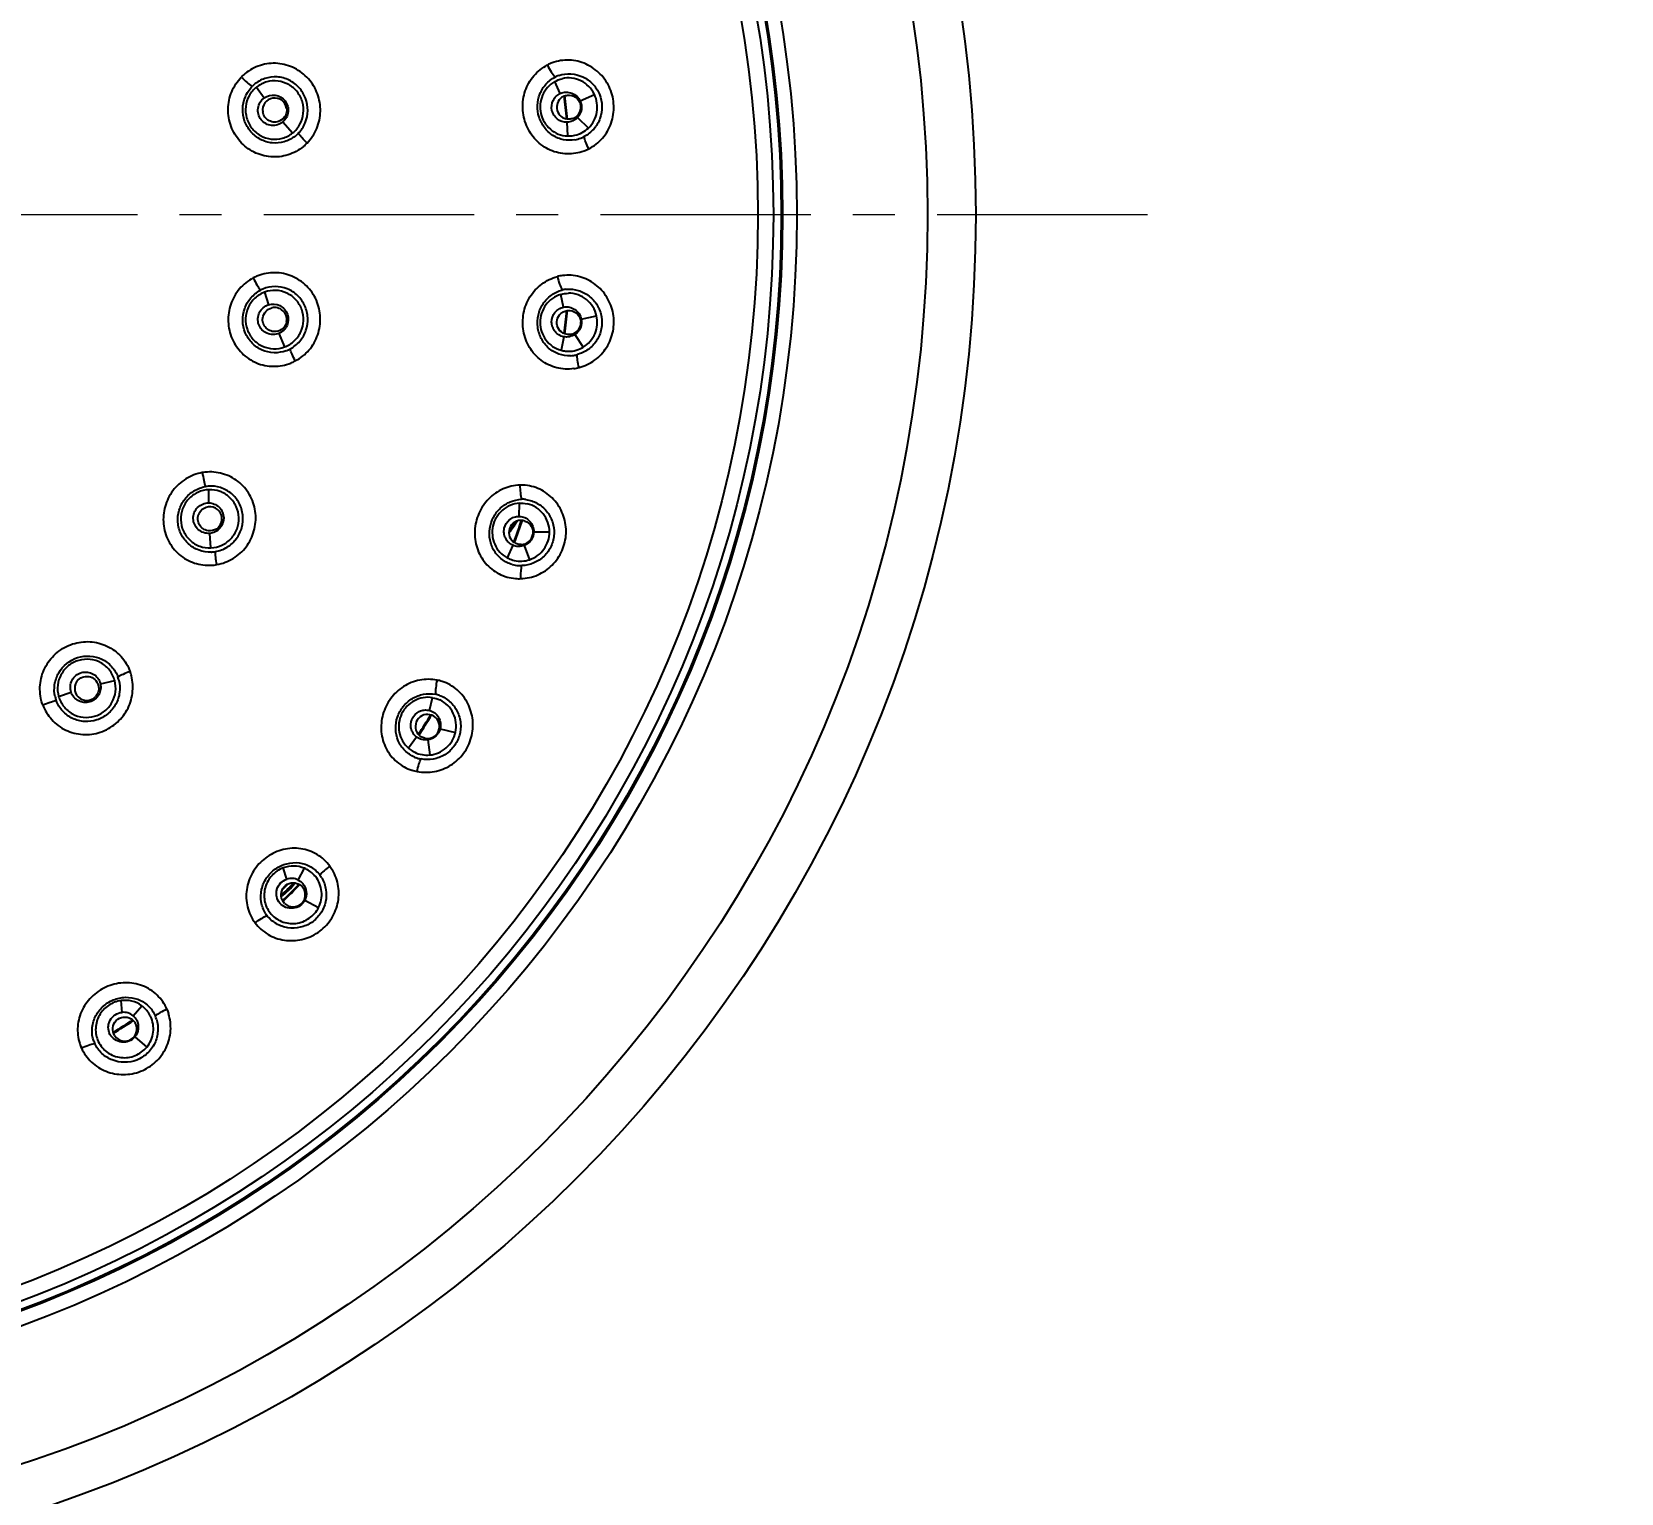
# Model space of a CAD drawing. Header units: millimetres. Extents: x 1241 to 1836, y -3 to 418.
# Drawn here: x 1633.32 to 1679.59, y 157.4 to 199.95 of the extents above; entities that cross this region are included whole.
import ezdxf

# ---------------------------------------------------------------- set-up
doc = ezdxf.new("R2010")
doc.units = ezdxf.units.MM
doc.header["$LTSCALE"] = 32.67
doc.header["$PDMODE"] = 3
doc.header["$PDSIZE"] = 0.3
doc.linetypes.add('CENTER', pattern=[0.6, 0.375, -0.075, 0.075, -0.075])
doc.layers.get('0').update_dxf_attribs({"linetype": 'CONTINUOUS'})
doc.layers.get('Defpoints').update_dxf_attribs({"linetype": 'CONTINUOUS'})
doc.layers.add('1', color=7, linetype='CONTINUOUS')
doc.layers.add('\\M+5B3DF\\M+5B4E7\\M+5CFDF', color=3, linetype='CONTINUOUS', lineweight=18)
doc.layers.add('\\M+5D6D0\\M+5D0C4\\M+5CFDF', color=1, linetype='CENTER', lineweight=18)
doc.styles.add('\\M+5CAFD\\M+5D7D6', font='txt.shx')
doc.dimstyles.new('X\\M+5B3DF\\M+5B4E7\\M+5D1F9\\M+5CABD', dxfattribs={"dimtxt": 2, "dimasz": 1.5, "dimexe": 0.5, "dimexo": 0, "dimgap": 1, "dimtad": 1, "dimtoh": 1, "dimdec": 1, "dimzin": 1, "dimdsep": 46, "dimtxsty": '\\M+5CAFD\\M+5D7D6', "dimcen": 0, "dimadec": 0, "dimazin": 0, "dimtfac": 1, "dimtdec": 1, "dimtmove": 0, "dimatfit": 3, "dimfxl": 0, "dimtolj": 1, "dimtzin": 0, "dimarcsym": 0})

# ---------------------------------------------------------------- blocks, each defined once
blk = doc.blocks.new('*D55')
at = {"layer": '\\M+5B3DF\\M+5B4E7\\M+5CFDF', "color": 0, "lineweight": -2}
for p, q in [((1654.543, 231.368), (1651.179, 227.669)), ((1679.543, 231.368), (1654.543, 231.368)), ((1594.441, 165.269), (1647.815, 223.969)), ((1591.077, 161.569), (1587.714, 157.87))]:
    blk.add_line(p, q, dxfattribs=at)
at = {"layer": '\\M+5B3DF\\M+5B4E7\\M+5CFDF', "color": 0}
for points in [[(1650.562, 228.229), (1651.796, 227.108), (1647.815, 223.969)], [(1590.461, 162.13), (1591.694, 161.009), (1594.441, 165.269)]]:
    blk.add_solid(points, dxfattribs=at)
at = {"layer": 'Defpoints', "color": 0}
for p in [(1647.815, 223.969), (1594.441, 165.269)]:
    blk.add_point(p, dxfattribs=at)
at = {"layer": '\\M+5B3DF\\M+5B4E7\\M+5CFDF', "color": 0, "insert": (1667.543, 235.368), "char_height": 6, "attachment_point": 5, "style": '\\M+5CAFD\\M+5D7D6'}
blk.add_mtext('\\A1;∅79.3', dxfattribs=at)

msp = doc.modelspace()

# ---------------------------------------------------------------- linework, layer by layer
at = {"color": 7, "linetype": 'Continuous'}
for p, q in [((1639.864, 198.339), (1640.085, 198.026)), ((1648.704, 198.154), (1648.543, 198.499)), ((1649.283, 197.934), (1649.694, 198.127)), ((1640.63, 197.325), (1640.91, 197.003)), ((1648.898, 197.316), (1648.91, 196.915)), ((1649.203, 197.455), (1649.522, 197.147)), ((1640.096, 192.367), (1640.21, 192.002)), ((1648.8, 191.929), (1648.719, 192.301)), ((1649.315, 191.585), (1649.758, 191.683)), ((1640.512, 191.166), (1640.679, 190.774)), ((1649.13, 191.137), (1649.372, 190.765)), ((1648.802, 191.069), (1648.724, 190.675)), ((1638.467, 186.233), (1638.472, 186.616)), ((1647.507, 185.839), (1647.512, 186.22)), ((1638.534, 184.92), (1638.496, 185.345)), ((1647.933, 185.389), (1648.387, 185.386)), ((1647.318, 185), (1647.154, 184.634)), ((1647.653, 184.993), (1647.807, 184.577)), ((1635.315, 180.967), (1635.731, 181.063)), ((1634.099, 180.597), (1634.462, 180.72)), ((1644.892, 180.189), (1644.981, 180.56)), ((1645.207, 179.656), (1645.649, 179.551)), ((1644.521, 179.414), (1644.28, 179.093)), ((1644.846, 179.332), (1644.903, 178.892)), ((1640.743, 175.277), (1640.637, 175.605)), ((1641.076, 175.251), (1641.256, 175.593)), ((1641.264, 174.662), (1641.668, 174.453)), ((1635.948, 171.397), (1635.917, 171.74)), ((1636.266, 171.298), (1636.517, 171.591)), ((1636.318, 170.682), (1636.666, 170.388))]:
    msp.add_line(p, q, dxfattribs=at)
for radius in [33.778, 33.326]:
    msp.add_circle((1621.128, 194.619), radius, dxfattribs=at)
for centre, radius, start, end in [((1648.903, 197.882), 1.243, 110.4576, 117.5764), ((1640.354, 197.726), 1.301, 129.4964, 136.0106), ((1648.937, 197.885), 0.841, 108.9381, 117.3679), ((1640.376, 197.731), 0.898, 130.8644, 136.0089), ((1648.952, 197.754), 0.351, 116.3575, 256.4997), ((1640.388, 197.669), 0.351, 9.0386, 188.9204), ((1648.952, 197.754), 0.351, 296.4061, 16.2898), ((1640.409, 197.639), 0.929, 308.2427, 309.6362), ((1640.403, 197.644), 0.937, 309.7178, 316.0346), ((1640.368, 197.638), 1.339, 309.7696, 316.0511), ((1648.952, 197.756), 0.841, 267.145, 276.4593), ((1648.95, 197.731), 0.817, 276.7548, 282.6658), ((1648.966, 197.727), 0.937, 280.1755, 285.5246), ((1648.952, 197.726), 0.94, 286.3571, 291.5164), ((1648.935, 197.769), 0.986, 291.5115, 297.8988), ((1648.907, 197.734), 1.347, 291.184, 297.6966), ((1640.373, 191.633), 1.301, 111.4964, 118.0106), ((1648.933, 191.62), 1.243, 97.6004, 104.7193), ((1640.396, 191.631), 0.898, 112.8644, 118.0089), ((1648.966, 191.615), 0.841, 96.081, 104.5108), ((1640.388, 191.568), 0.351, 351.0378, 104.3376), ((1648.952, 191.484), 0.351, 283.549, 3.4326), ((1640.398, 191.533), 0.929, 290.2427, 291.6362), ((1640.394, 191.54), 0.937, 291.7178, 298.0346), ((1648.952, 191.486), 0.841, 254.2879, 263.6021), ((1648.945, 191.462), 0.817, 263.8977, 269.8087), ((1640.36, 191.545), 1.339, 291.7696, 298.051), ((1648.942, 191.491), 0.975, 273.5915, 278.5676), ((1648.939, 191.502), 0.986, 278.6544, 285.0417), ((1648.904, 191.474), 1.347, 278.3268, 284.8395), ((1638.508, 185.832), 1.301, 93.4964, 100.0106), ((1638.53, 185.823), 0.898, 94.8644, 100.0089), ((1647.568, 185.508), 1.243, 84.7433, 91.8621), ((1638.503, 185.766), 0.351, 333.0196, 152.9804), ((1647.6, 185.496), 0.841, 83.2239, 91.6536), ((1647.557, 185.371), 0.351, 70.6874, 230.7443), ((1647.557, 185.371), 0.351, 270.6918, 350.5755), ((1638.502, 185.729), 0.929, 272.2427, 273.6362), ((1638.5, 185.737), 0.937, 273.7178, 280.0346), ((1647.557, 185.373), 0.841, 241.4308, 250.745), ((1638.468, 185.752), 1.339, 273.7697, 280.051), ((1647.545, 185.352), 0.817, 251.0405, 256.9515), ((1647.557, 185.341), 0.937, 254.4612, 259.8103), ((1647.544, 185.346), 0.94, 260.6428, 265.8021), ((1647.548, 185.392), 0.986, 265.7972, 272.1846), ((1647.507, 185.372), 1.347, 265.4697, 271.9824), ((1634.917, 180.831), 0.351, 135.0195, 314.9804), ((1634.986, 180.857), 0.893, 15.5122, 19.9845), ((1634.968, 180.851), 0.911, 14.1016, 15.5221), ((1634.955, 180.876), 1.303, 14.2421, 20.0803), ((1644.878, 179.853), 1.243, 71.8862, 79.005), ((1634.859, 180.785), 0.886, 193.1685, 200.4386), ((1644.906, 179.834), 0.841, 70.3667, 78.7965), ((1644.837, 179.722), 0.351, 257.8335, 217.8871), ((1644.837, 179.724), 0.841, 228.5736, 237.8879), ((1644.821, 179.706), 0.817, 238.1834, 244.0944), ((1644.83, 179.733), 0.975, 247.8773, 252.8534), ((1644.832, 179.744), 0.986, 252.9401, 259.3274), ((1644.789, 179.734), 1.347, 252.6125, 259.1252), ((1640.897, 174.802), 0.871, 38.9106, 44.445), ((1641.035, 174.899), 0.835, 35.4489, 36.2219), ((1640.932, 174.84), 0.952, 29.6482, 34.7381), ((1640.927, 174.82), 0.351, 225.0574, 44.9609), ((1640.8, 174.747), 1.233, 210.8794, 217.1681), ((1640.837, 174.73), 0.845, 212.551, 217.5031), ((1635.992, 170.9), 0.871, 26.0534, 31.5878), ((1636.147, 170.964), 0.835, 22.5917, 23.3647), ((1636.035, 170.929), 0.952, 16.7911, 21.881), ((1636.025, 170.911), 0.351, 212.2003, 32.1038), ((1635.885, 170.868), 1.233, 198.0223, 204.311), ((1635.917, 170.844), 0.845, 199.6939, 204.646)]:
    msp.add_arc(centre, radius, start, end, dxfattribs=at)
for points, knots in [([(1641.332, 196.709), (1641.45, 196.831), (1641.643, 197.123), (1641.751, 197.635), (1641.662, 198.151), (1641.394, 198.6), (1640.98, 198.917), (1640.479, 199.06), (1639.962, 199.003), (1639.658, 198.836), (1639.526, 198.73)], [0, 0, 0, 0, 0.125088, 0.250512, 0.3762, 0.50166, 0.626683, 0.751229, 0.875533, 1, 1, 1, 1]), ([(1649.394, 196.477), (1649.238, 196.417), (1648.983, 196.372), (1648.649, 196.416), (1648.327, 196.521), (1647.974, 196.774), (1647.69, 197.21), (1647.579, 197.72), (1647.653, 198.236), (1647.908, 198.689), (1648.18, 198.905), (1648.328, 198.983)], [0, 0, 0, 0, 0.123486, 0.185593, 0.247868, 0.372518, 0.498198, 0.624402, 0.750464, 0.875733, 1, 1, 1, 1]), ([(1648.328, 198.983), (1648.362, 198.915), (1648.43, 198.794), (1648.509, 198.679), (1648.55, 198.632)], [0, 0, 0, 0, 0.548435, 1, 1, 1, 1]), ([(1649.533, 196.541), (1649.682, 196.619), (1649.955, 196.832), (1650.214, 197.282), (1650.292, 197.798), (1650.18, 198.308), (1649.889, 198.74), (1649.535, 198.988), (1649.215, 199.096), (1648.881, 199.144), (1648.626, 199.102), (1648.469, 199.046)], [0, 0, 0, 0, 0.124297, 0.2495, 0.375619, 0.501825, 0.627484, 0.752157, 0.814425, 0.876528, 1, 1, 1, 1]), ([(1641.225, 196.609), (1641.094, 196.501), (1640.864, 196.375), (1640.531, 196.304), (1640.19, 196.297), (1639.771, 196.417), (1639.357, 196.735), (1639.09, 197.185), (1639.002, 197.702), (1639.108, 198.214), (1639.3, 198.506), (1639.417, 198.629)], [0, 0, 0, 0, 0.124432, 0.186854, 0.2493, 0.373767, 0.498718, 0.624082, 0.749655, 0.875046, 1, 1, 1, 1]), ([(1639.417, 198.629), (1639.472, 198.576), (1639.573, 198.482), (1639.68, 198.392), (1639.73, 198.355)], [0, 0, 0, 0, 0.547815, 1, 1, 1, 1]), ([(1641.077, 196.993), (1641.161, 197.08), (1641.298, 197.288), (1641.375, 197.652), (1641.309, 198.019), (1641.116, 198.337), (1640.82, 198.56), (1640.462, 198.658), (1640.096, 198.61), (1639.88, 198.489), (1639.789, 198.41)], [0, 0, 0, 0, 0.125091, 0.250487, 0.37623, 0.501603, 0.626658, 0.751211, 0.875487, 1, 1, 1, 1]), ([(1640.91, 197.003), (1640.996, 197.072), (1641.144, 197.244), (1641.243, 197.568), (1641.219, 197.905), (1641.065, 198.206), (1640.81, 198.43), (1640.488, 198.534), (1640.151, 198.512), (1639.95, 198.407), (1639.864, 198.339)], [0, 0, 0, 0, 0.125032, 0.250169, 0.375236, 0.500328, 0.6254, 0.750171, 0.875045, 1, 1, 1, 1]), ([(1649.131, 196.804), (1649.022, 196.784), (1648.793, 196.785), (1648.474, 196.914), (1648.225, 197.152), (1648.067, 197.46), (1648.02, 197.804), (1648.088, 198.144), (1648.27, 198.437), (1648.451, 198.58), (1648.55, 198.632)], [0, 0, 0, 0, 0.123582, 0.247532, 0.372559, 0.498308, 0.624574, 0.750568, 0.875741, 1, 1, 1, 1]), ([(1648.664, 198.68), (1648.775, 198.718), (1649.016, 198.747), (1649.366, 198.656), (1649.661, 198.444), (1649.864, 198.139), (1649.937, 197.779), (1649.881, 197.416), (1649.692, 197.103), (1649.501, 196.953), (1649.396, 196.897)], [0, 0, 0, 0, 0.123739, 0.247535, 0.372192, 0.497822, 0.624084, 0.75037, 0.875537, 1, 1, 1, 1]), ([(1649.694, 198.127), (1649.653, 198.212), (1649.543, 198.369), (1649.309, 198.535), (1649.035, 198.616), (1648.844, 198.605), (1648.753, 198.582)], [0, 0, 0, 0, 0.250738, 0.500922, 0.750604, 1, 1, 1, 1]), ([(1640.984, 196.909), (1640.891, 196.836), (1640.674, 196.724), (1640.311, 196.689), (1639.963, 196.798), (1639.675, 197.024), (1639.494, 197.344), (1639.436, 197.706), (1639.514, 198.064), (1639.647, 198.269), (1639.73, 198.355)], [0, 0, 0, 0, 0.124489, 0.248765, 0.373353, 0.498402, 0.623891, 0.749531, 0.874943, 1, 1, 1, 1]), ([(1639.864, 198.339), (1639.777, 198.27), (1639.627, 198.098), (1639.526, 197.774), (1639.551, 197.435), (1639.705, 197.132), (1639.961, 196.909), (1640.284, 196.803), (1640.623, 196.829), (1640.824, 196.935), (1640.91, 197.003)], [0, 0, 0, 0, 0.125088, 0.25026, 0.375334, 0.500489, 0.625467, 0.75037, 0.875174, 1, 1, 1, 1]), ([(1640.085, 198.026), (1640.175, 198.089), (1640.414, 198.148), (1640.725, 197.962), (1640.829, 197.614), (1640.712, 197.398), (1640.63, 197.325)], [0, 0, 0, 0, 0.249882, 0.49988, 0.749924, 1, 1, 1, 1]), ([(1648.543, 198.499), (1648.465, 198.455), (1648.32, 198.341), (1648.173, 198.108), (1648.104, 197.841), (1648.122, 197.566), (1648.227, 197.311), (1648.404, 197.1), (1648.64, 196.958), (1648.82, 196.919), (1648.91, 196.915)], [0, 0, 0, 0, 0.124883, 0.249903, 0.375108, 0.500347, 0.625529, 0.750574, 0.87543, 1, 1, 1, 1]), ([(1648.898, 197.316), (1648.848, 197.315), (1648.747, 197.328), (1648.613, 197.4), (1648.513, 197.515), (1648.433, 197.699), (1648.458, 197.913), (1648.575, 198.076), (1648.659, 198.133), (1648.704, 198.154)], [0, 0, 0, 0, 0.125728, 0.250882, 0.37635, 0.50182, 0.74869, 0.874283, 1, 1, 1, 1]), ([(1648.704, 198.154), (1648.756, 198.178), (1648.871, 198.205), (1649.042, 198.172), (1649.191, 198.08), (1649.259, 197.985), (1649.283, 197.934)], [0, 0, 0, 0, 0.249687, 0.499916, 0.749888, 1, 1, 1, 1]), ([(1648.913, 198.103), (1648.993, 198.112), (1649.164, 198.072), (1649.266, 197.929), (1649.289, 197.852)], [0, 0, 0, 0, 0.500042, 1, 1, 1, 1]), ([(1649.522, 197.147), (1649.586, 197.208), (1649.693, 197.352), (1649.78, 197.606), (1649.785, 197.876), (1649.733, 198.048), (1649.694, 198.127)], [0, 0, 0, 0, 0.249793, 0.499724, 0.749806, 1, 1, 1, 1]), ([(1640.63, 197.325), (1640.542, 197.249), (1640.291, 197.168), (1639.952, 197.359), (1639.853, 197.734), (1639.99, 197.959), (1640.085, 198.026)], [0, 0, 0, 0, 0.249839, 0.49978, 0.749948, 1, 1, 1, 1]), ([(1640.539, 197.353), (1640.491, 197.329), (1640.381, 197.305), (1640.219, 197.347), (1640.092, 197.457), (1640.049, 197.561), (1640.041, 197.615)], [0, 0, 0, 0, 0.249945, 0.500058, 0.749849, 1, 1, 1, 1]), ([(1640.735, 197.724), (1640.747, 197.652), (1640.722, 197.494), (1640.606, 197.385), (1640.539, 197.353)], [0, 0, 0, 0, 0.500136, 1, 1, 1, 1]), ([(1649.283, 197.934), (1649.319, 197.857), (1649.342, 197.678), (1649.262, 197.516), (1649.203, 197.455)], [0, 0, 0, 0, 0.499817, 1, 1, 1, 1]), ([(1649.203, 197.455), (1649.163, 197.414), (1649.069, 197.346), (1648.955, 197.318), (1648.898, 197.316)], [0, 0, 0, 0, 0.501246, 1, 1, 1, 1]), ([(1649.129, 196.934), (1649.202, 196.951), (1649.345, 197.004), (1649.467, 197.095), (1649.522, 197.147)], [0, 0, 0, 0, 0.499571, 1, 1, 1, 1]), ([(1641.332, 196.709), (1641.28, 196.76), (1641.192, 196.852), (1641.108, 196.949), (1641.077, 196.994)], [0, 0, 0, 0, 0.57445, 1, 1, 1, 1]), ([(1649.533, 196.541), (1649.501, 196.605), (1649.448, 196.721), (1649.407, 196.843), (1649.396, 196.897)], [0, 0, 0, 0, 0.567047, 1, 1, 1, 1]), ([(1639.761, 192.782), (1639.612, 192.7), (1639.339, 192.482), (1639.08, 192.027), (1639.004, 191.509), (1639.118, 190.998), (1639.415, 190.568), (1639.847, 190.277), (1640.357, 190.175), (1640.699, 190.239), (1640.856, 190.301)], [0, 0, 0, 0, 0.125073, 0.250564, 0.376213, 0.501695, 0.626724, 0.751228, 0.875546, 1, 1, 1, 1]), ([(1639.761, 192.782), (1639.797, 192.714), (1639.864, 192.593), (1639.938, 192.475), (1639.974, 192.424)], [0, 0, 0, 0, 0.547815, 1, 1, 1, 1]), ([(1640.989, 190.363), (1641.139, 190.443), (1641.413, 190.661), (1641.673, 191.115), (1641.748, 191.633), (1641.632, 192.143), (1641.336, 192.573), (1640.904, 192.863), (1640.395, 192.968), (1640.054, 192.904), (1639.896, 192.843)], [0, 0, 0, 0, 0.125088, 0.250513, 0.376201, 0.501661, 0.626684, 0.751232, 0.875531, 1, 1, 1, 1]), ([(1640.835, 190.713), (1640.942, 190.769), (1641.135, 190.925), (1641.321, 191.247), (1641.372, 191.616), (1641.287, 191.978), (1641.074, 192.282), (1640.764, 192.485), (1640.401, 192.553), (1640.158, 192.505), (1640.047, 192.459)], [0, 0, 0, 0, 0.125091, 0.250487, 0.37623, 0.501603, 0.626658, 0.751211, 0.875487, 1, 1, 1, 1]), ([(1649.099, 190.141), (1648.934, 190.117), (1648.674, 190.13), (1648.359, 190.247), (1648.068, 190.421), (1647.78, 190.746), (1647.601, 191.234), (1647.605, 191.756), (1647.793, 192.243), (1648.142, 192.628), (1648.455, 192.778), (1648.617, 192.822)], [0, 0, 0, 0, 0.123483, 0.185591, 0.247864, 0.372514, 0.498195, 0.624399, 0.750461, 0.875732, 1, 1, 1, 1]), ([(1648.617, 192.822), (1648.635, 192.748), (1648.675, 192.614), (1648.726, 192.485), (1648.755, 192.429)], [0, 0, 0, 0, 0.548435, 1, 1, 1, 1]), ([(1649.249, 190.172), (1649.411, 190.215), (1649.724, 190.362), (1650.077, 190.743), (1650.269, 191.229), (1650.273, 191.751), (1650.085, 192.237), (1649.738, 192.62), (1649.277, 192.849), (1648.934, 192.871), (1648.768, 192.851)], [0, 0, 0, 0, 0.124367, 0.249641, 0.37583, 0.502107, 0.627838, 0.752582, 0.876458, 1, 1, 1, 1]), ([(1640.72, 190.661), (1640.609, 190.62), (1640.368, 190.581), (1640.012, 190.66), (1639.714, 190.871), (1639.511, 191.175), (1639.438, 191.535), (1639.494, 191.897), (1639.679, 192.213), (1639.869, 192.368), (1639.974, 192.424)], [0, 0, 0, 0, 0.124489, 0.248765, 0.373353, 0.498402, 0.623891, 0.749531, 0.874943, 1, 1, 1, 1]), ([(1640.096, 192.367), (1639.993, 192.328), (1639.797, 192.211), (1639.601, 191.934), (1639.519, 191.604), (1639.572, 191.268), (1639.747, 190.977), (1640.022, 190.777), (1640.351, 190.697), (1640.576, 190.735), (1640.679, 190.774)], [0, 0, 0, 0, 0.125088, 0.25026, 0.375334, 0.500489, 0.625467, 0.75037, 0.875174, 1, 1, 1, 1]), ([(1640.679, 190.774), (1640.782, 190.813), (1640.976, 190.93), (1641.17, 191.207), (1641.252, 191.536), (1641.197, 191.87), (1641.024, 192.161), (1640.75, 192.359), (1640.423, 192.443), (1640.199, 192.405), (1640.096, 192.367)], [0, 0, 0, 0, 0.125032, 0.250169, 0.375236, 0.500328, 0.6254, 0.750171, 0.875045, 1, 1, 1, 1]), ([(1640.21, 192.002), (1640.315, 192.033), (1640.56, 192.016), (1640.799, 191.743), (1640.79, 191.38), (1640.613, 191.21), (1640.512, 191.166)], [0, 0, 0, 0, 0.249882, 0.49988, 0.749924, 1, 1, 1, 1]), ([(1649.003, 190.518), (1648.888, 190.512), (1648.654, 190.545), (1648.347, 190.723), (1648.132, 191.008), (1648.027, 191.349), (1648.045, 191.707), (1648.182, 192.039), (1648.429, 192.296), (1648.644, 192.4), (1648.755, 192.429)], [0, 0, 0, 0, 0.123576, 0.247434, 0.372319, 0.498042, 0.624306, 0.750418, 0.87567, 1, 1, 1, 1]), ([(1648.719, 192.301), (1648.633, 192.276), (1648.466, 192.197), (1648.271, 192.002), (1648.144, 191.758), (1648.101, 191.485), (1648.146, 191.213), (1648.272, 190.968), (1648.471, 190.778), (1648.637, 190.7), (1648.724, 190.675)], [0, 0, 0, 0, 0.124883, 0.249903, 0.375108, 0.500347, 0.625529, 0.750574, 0.87543, 1, 1, 1, 1]), ([(1648.877, 192.451), (1648.994, 192.463), (1649.235, 192.438), (1649.556, 192.272), (1649.797, 191.999), (1649.926, 191.657), (1649.918, 191.289), (1649.782, 190.948), (1649.529, 190.684), (1649.309, 190.581), (1649.195, 190.55)], [0, 0, 0, 0, 0.123739, 0.247535, 0.372192, 0.497822, 0.624084, 0.75037, 0.875537, 1, 1, 1, 1]), ([(1649.758, 191.683), (1649.737, 191.774), (1649.665, 191.952), (1649.474, 192.166), (1649.225, 192.306), (1649.036, 192.338), (1648.942, 192.336)], [0, 0, 0, 0, 0.250738, 0.500922, 0.750604, 1, 1, 1, 1]), ([(1640.512, 191.166), (1640.405, 191.121), (1640.141, 191.122), (1639.878, 191.408), (1639.899, 191.795), (1640.099, 191.967), (1640.21, 192.002)], [0, 0, 0, 0, 0.249839, 0.49978, 0.749948, 1, 1, 1, 1]), ([(1640.434, 191.221), (1640.381, 191.213), (1640.269, 191.225), (1640.127, 191.315), (1640.041, 191.458), (1640.033, 191.57), (1640.041, 191.624)], [0, 0, 0, 0, 0.249945, 0.500058, 0.749849, 1, 1, 1, 1]), ([(1640.041, 191.624), (1640.052, 191.69), (1640.113, 191.819), (1640.236, 191.892), (1640.301, 191.909)], [0, 0, 0, 0, 0.500245, 1, 1, 1, 1]), ([(1648.802, 191.069), (1648.753, 191.079), (1648.658, 191.115), (1648.543, 191.215), (1648.47, 191.348), (1648.434, 191.545), (1648.505, 191.749), (1648.656, 191.881), (1648.751, 191.919), (1648.8, 191.929)], [0, 0, 0, 0, 0.125728, 0.250882, 0.37635, 0.50182, 0.74869, 0.874283, 1, 1, 1, 1]), ([(1648.833, 191.154), (1648.764, 191.179), (1648.638, 191.277), (1648.576, 191.505), (1648.65, 191.689), (1648.763, 191.788), (1648.834, 191.816), (1648.87, 191.825)], [0, 0, 0, 0, 0.249195, 0.498453, 0.747643, 0.873782, 1, 1, 1, 1]), ([(1648.8, 191.929), (1648.855, 191.941), (1648.973, 191.942), (1649.133, 191.871), (1649.257, 191.749), (1649.303, 191.641), (1649.315, 191.585)], [0, 0, 0, 0, 0.249369, 0.499657, 0.749571, 1, 1, 1, 1]), ([(1648.992, 191.833), (1649.071, 191.824), (1649.229, 191.747), (1649.298, 191.585), (1649.303, 191.505)], [0, 0, 0, 0, 0.500042, 1, 1, 1, 1]), ([(1649.315, 191.585), (1649.333, 191.503), (1649.316, 191.322), (1649.201, 191.183), (1649.13, 191.137)], [0, 0, 0, 0, 0.499884, 1, 1, 1, 1]), ([(1649.372, 190.765), (1649.448, 190.81), (1649.585, 190.927), (1649.726, 191.156), (1649.792, 191.417), (1649.779, 191.597), (1649.758, 191.683)], [0, 0, 0, 0, 0.249793, 0.499724, 0.749806, 1, 1, 1, 1]), ([(1640.735, 191.514), (1640.724, 191.441), (1640.651, 191.299), (1640.507, 191.23), (1640.434, 191.221)], [0, 0, 0, 0, 0.500136, 1, 1, 1, 1]), ([(1649.13, 191.137), (1649.082, 191.106), (1648.975, 191.06), (1648.858, 191.058), (1648.802, 191.069)], [0, 0, 0, 0, 0.501246, 1, 1, 1, 1]), ([(1640.989, 190.363), (1640.956, 190.428), (1640.9, 190.543), (1640.851, 190.661), (1640.835, 190.713)], [0, 0, 0, 0, 0.57445, 1, 1, 1, 1]), ([(1648.942, 190.645), (1649.017, 190.645), (1649.168, 190.666), (1649.308, 190.727), (1649.372, 190.765)], [0, 0, 0, 0, 0.499571, 1, 1, 1, 1]), ([(1649.249, 190.172), (1649.231, 190.242), (1649.206, 190.367), (1649.193, 190.495), (1649.195, 190.55)], [0, 0, 0, 0, 0.567047, 1, 1, 1, 1]), ([(1638.282, 187.113), (1638.115, 187.082), (1637.787, 186.959), (1637.401, 186.606), (1637.168, 186.137), (1637.119, 185.616), (1637.268, 185.115), (1637.589, 184.705), (1638.042, 184.45), (1638.387, 184.406), (1638.556, 184.416)], [0, 0, 0, 0, 0.125073, 0.250563, 0.376213, 0.501694, 0.626724, 0.751228, 0.875546, 1, 1, 1, 1]), ([(1638.282, 187.113), (1638.294, 187.039), (1638.321, 186.902), (1638.354, 186.767), (1638.373, 186.708)], [0, 0, 0, 0, 0.547815, 1, 1, 1, 1]), ([(1638.702, 184.434), (1638.869, 184.464), (1639.197, 184.586), (1639.585, 184.937), (1639.816, 185.407), (1639.864, 185.928), (1639.715, 186.428), (1639.394, 186.838), (1638.942, 187.095), (1638.597, 187.139), (1638.429, 187.131)], [0, 0, 0, 0, 0.125088, 0.250514, 0.376201, 0.501661, 0.626685, 0.751233, 0.875531, 1, 1, 1, 1]), ([(1638.538, 184.801), (1638.42, 184.796), (1638.179, 184.833), (1637.864, 185.018), (1637.646, 185.311), (1637.547, 185.663), (1637.588, 186.028), (1637.754, 186.355), (1638.027, 186.599), (1638.256, 186.687), (1638.373, 186.708)], [0, 0, 0, 0, 0.124489, 0.248765, 0.373353, 0.498402, 0.623891, 0.749531, 0.874943, 1, 1, 1, 1]), ([(1638.472, 186.616), (1638.362, 186.611), (1638.139, 186.56), (1637.867, 186.357), (1637.687, 186.069), (1637.634, 185.733), (1637.71, 185.402), (1637.91, 185.127), (1638.199, 184.948), (1638.424, 184.915), (1638.534, 184.92)], [0, 0, 0, 0, 0.125088, 0.25026, 0.375334, 0.500489, 0.625467, 0.75037, 0.875174, 1, 1, 1, 1]), ([(1638.663, 184.814), (1638.782, 184.835), (1639.015, 184.923), (1639.291, 185.172), (1639.453, 185.508), (1639.484, 185.878), (1639.375, 186.233), (1639.144, 186.522), (1638.819, 186.699), (1638.573, 186.728), (1638.453, 186.718)], [0, 0, 0, 0, 0.125091, 0.250487, 0.37623, 0.501603, 0.626658, 0.751211, 0.875487, 1, 1, 1, 1]), ([(1638.534, 184.92), (1638.644, 184.926), (1638.864, 184.978), (1639.135, 185.181), (1639.314, 185.468), (1639.366, 185.803), (1639.291, 186.133), (1639.092, 186.406), (1638.806, 186.587), (1638.582, 186.62), (1638.472, 186.616)], [0, 0, 0, 0, 0.125032, 0.250169, 0.375236, 0.500328, 0.6254, 0.750171, 0.875045, 1, 1, 1, 1]), ([(1647.528, 186.75), (1647.36, 186.743), (1647.022, 186.667), (1646.596, 186.369), (1646.353, 186.008), (1646.244, 185.682), (1646.195, 185.343), (1646.25, 184.912), (1646.459, 184.532), (1646.703, 184.297), (1646.985, 184.113), (1647.235, 184.042), (1647.401, 184.029)], [0, 0, 0, 0, 0.12421, 0.249414, 0.375419, 0.438797, 0.502106, 0.627733, 0.752291, 0.814542, 0.876599, 1, 1, 1, 1]), ([(1647.528, 186.75), (1647.529, 186.674), (1647.538, 186.535), (1647.559, 186.397), (1647.575, 186.336)], [0, 0, 0, 0, 0.548435, 1, 1, 1, 1]), ([(1647.554, 184.026), (1647.722, 184.032), (1648.06, 184.106), (1648.489, 184.399), (1648.783, 184.829), (1648.904, 185.338), (1648.829, 185.853), (1648.576, 186.304), (1648.178, 186.63), (1647.848, 186.728), (1647.682, 186.745)], [0, 0, 0, 0, 0.124367, 0.249641, 0.375831, 0.502108, 0.627838, 0.752583, 0.876458, 1, 1, 1, 1]), ([(1638.496, 185.345), (1638.38, 185.335), (1638.129, 185.418), (1637.968, 185.771), (1638.108, 186.133), (1638.351, 186.234), (1638.467, 186.233)], [0, 0, 0, 0, 0.249839, 0.49978, 0.749948, 1, 1, 1, 1]), ([(1638.467, 186.233), (1638.577, 186.231), (1638.805, 186.138), (1638.948, 185.805), (1638.826, 185.462), (1638.606, 185.356), (1638.496, 185.345)], [0, 0, 0, 0, 0.249882, 0.49988, 0.749924, 1, 1, 1, 1]), ([(1647.306, 184.438), (1647.199, 184.467), (1646.993, 184.567), (1646.761, 184.822), (1646.64, 185.145), (1646.631, 185.491), (1646.739, 185.821), (1646.947, 186.098), (1647.239, 186.283), (1647.464, 186.333), (1647.575, 186.336)], [0, 0, 0, 0, 0.123582, 0.247532, 0.372559, 0.498308, 0.624574, 0.750568, 0.875741, 1, 1, 1, 1]), ([(1647.512, 186.22), (1647.422, 186.214), (1647.242, 186.175), (1647.008, 186.028), (1646.83, 185.818), (1646.727, 185.562), (1646.711, 185.287), (1646.779, 185.02), (1646.93, 184.79), (1647.076, 184.677), (1647.154, 184.634)], [0, 0, 0, 0, 0.124883, 0.249903, 0.375108, 0.500347, 0.625529, 0.750574, 0.87543, 1, 1, 1, 1]), ([(1647.699, 186.331), (1647.816, 186.316), (1648.045, 186.238), (1648.321, 186.005), (1648.495, 185.686), (1648.545, 185.323), (1648.455, 184.966), (1648.247, 184.664), (1647.941, 184.463), (1647.704, 184.411), (1647.585, 184.406)], [0, 0, 0, 0, 0.123739, 0.247535, 0.372192, 0.497822, 0.624084, 0.75037, 0.875537, 1, 1, 1, 1]), ([(1648.387, 185.386), (1648.387, 185.48), (1648.356, 185.669), (1648.217, 185.92), (1648.006, 186.112), (1647.828, 186.185), (1647.737, 186.204)], [0, 0, 0, 0, 0.250738, 0.500922, 0.750604, 1, 1, 1, 1]), ([(1638.399, 185.431), (1638.351, 185.446), (1638.26, 185.498), (1638.169, 185.625), (1638.141, 185.779), (1638.167, 185.881), (1638.19, 185.926)], [0, 0, 0, 0, 0.249946, 0.500086, 0.749879, 1, 1, 1, 1]), ([(1638.816, 185.607), (1638.779, 185.535), (1638.652, 185.414), (1638.476, 185.407), (1638.399, 185.431)], [0, 0, 0, 0, 0.500044, 1, 1, 1, 1]), ([(1647.318, 185), (1647.273, 185.021), (1647.188, 185.077), (1647.098, 185.2), (1647.057, 185.346), (1647.065, 185.546), (1647.18, 185.729), (1647.357, 185.825), (1647.457, 185.84), (1647.507, 185.839)], [0, 0, 0, 0, 0.125728, 0.250882, 0.37635, 0.50182, 0.74869, 0.874283, 1, 1, 1, 1]), ([(1647.507, 185.839), (1647.564, 185.838), (1647.679, 185.813), (1647.819, 185.709), (1647.913, 185.562), (1647.933, 185.446), (1647.933, 185.389)], [0, 0, 0, 0, 0.249687, 0.499916, 0.749888, 1, 1, 1, 1]), ([(1647.673, 185.703), (1647.749, 185.676), (1647.886, 185.566), (1647.916, 185.393), (1647.903, 185.314)], [0, 0, 0, 0, 0.500042, 1, 1, 1, 1]), ([(1647.933, 185.389), (1647.932, 185.305), (1647.876, 185.133), (1647.733, 185.022), (1647.653, 184.993)], [0, 0, 0, 0, 0.499884, 1, 1, 1, 1]), ([(1647.807, 184.577), (1647.891, 184.604), (1648.05, 184.688), (1648.239, 184.879), (1648.36, 185.119), (1648.388, 185.297), (1648.387, 185.386)], [0, 0, 0, 0, 0.249793, 0.499724, 0.749806, 1, 1, 1, 1]), ([(1638.702, 184.434), (1638.69, 184.506), (1638.673, 184.633), (1638.662, 184.76), (1638.663, 184.814)], [0, 0, 0, 0, 0.57445, 1, 1, 1, 1]), ([(1647.653, 184.993), (1647.6, 184.973), (1647.485, 184.953), (1647.37, 184.977), (1647.318, 185)], [0, 0, 0, 0, 0.501246, 1, 1, 1, 1]), ([(1647.361, 184.556), (1647.434, 184.539), (1647.586, 184.526), (1647.735, 184.554), (1647.807, 184.577)], [0, 0, 0, 0, 0.499571, 1, 1, 1, 1]), ([(1647.554, 184.026), (1647.553, 184.098), (1647.556, 184.226), (1647.571, 184.353), (1647.585, 184.406)], [0, 0, 0, 0, 0.567047, 1, 1, 1, 1]), ([(1633.595, 180.483), (1633.554, 180.649), (1633.534, 180.999), (1633.7, 181.496), (1634.036, 181.9), (1634.495, 182.155), (1635.014, 182.222), (1635.521, 182.093), (1635.94, 181.782), (1636.119, 181.482), (1636.178, 181.324)], [0, 0, 0, 0, 0.124928, 0.250296, 0.37593, 0.501467, 0.626594, 0.751252, 0.875566, 1, 1, 1, 1]), ([(1633.996, 180.583), (1633.969, 180.7), (1633.962, 180.946), (1634.12, 181.404), (1634.621, 181.819), (1635.273, 181.776), (1635.657, 181.483), (1635.784, 181.274), (1635.825, 181.162)], [0, 0, 0, 0, 0.125989, 0.252367, 0.501525, 0.749173, 0.874479, 1, 1, 1, 1]), ([(1635.731, 181.063), (1635.701, 181.169), (1635.601, 181.373), (1635.342, 181.592), (1635.019, 181.697), (1634.68, 181.667), (1634.377, 181.513), (1634.158, 181.253), (1634.05, 180.931), (1634.07, 180.704), (1634.099, 180.597)], [0, 0, 0, 0, 0.124804, 0.249602, 0.374484, 0.499445, 0.624634, 0.74975, 0.874936, 1, 1, 1, 1]), ([(1633.635, 180.356), (1633.694, 180.196), (1633.876, 179.898), (1634.294, 179.585), (1634.802, 179.459), (1635.323, 179.523), (1635.78, 179.781), (1636.118, 180.182), (1636.279, 180.681), (1636.259, 181.031), (1636.217, 181.197)], [0, 0, 0, 0, 0.124467, 0.248936, 0.37406, 0.498908, 0.624319, 0.749895, 0.874875, 1, 1, 1, 1]), ([(1635.852, 181.073), (1635.881, 180.957), (1635.894, 180.71), (1635.783, 180.357), (1635.544, 180.072), (1635.221, 179.891), (1634.854, 179.845), (1634.495, 179.933), (1634.2, 180.154), (1634.071, 180.364), (1634.029, 180.476)], [0, 0, 0, 0, 0.124925, 0.250158, 0.375849, 0.501371, 0.626477, 0.75125, 0.875533, 1, 1, 1, 1]), ([(1634.099, 180.597), (1634.129, 180.492), (1634.23, 180.288), (1634.49, 180.073), (1634.811, 179.967), (1635.148, 179.999), (1635.451, 180.151), (1635.669, 180.41), (1635.778, 180.73), (1635.759, 180.956), (1635.731, 181.063)], [0, 0, 0, 0, 0.124951, 0.249807, 0.374568, 0.499615, 0.624735, 0.749809, 0.874969, 1, 1, 1, 1]), ([(1634.462, 180.72), (1634.425, 180.83), (1634.446, 181.093), (1634.746, 181.338), (1635.133, 181.294), (1635.289, 181.08), (1635.315, 180.967)], [0, 0, 0, 0, 0.250031, 0.500087, 0.750159, 1, 1, 1, 1]), ([(1635.315, 180.967), (1635.327, 180.912), (1635.331, 180.797), (1635.258, 180.583), (1635.018, 180.394), (1634.714, 180.425), (1634.538, 180.568), (1634.48, 180.667), (1634.462, 180.72)], [0, 0, 0, 0, 0.126077, 0.25217, 0.500025, 0.747886, 0.873943, 1, 1, 1, 1]), ([(1634.668, 181.079), (1634.714, 181.124), (1634.832, 181.19), (1635.033, 181.181), (1635.2, 181.068), (1635.255, 180.944), (1635.264, 180.881)], [0, 0, 0, 0, 0.250145, 0.499998, 0.749942, 1, 1, 1, 1]), ([(1636.178, 181.324), (1636.109, 181.297), (1635.989, 181.248), (1635.872, 181.191), (1635.825, 181.162)], [0, 0, 0, 0, 0.569688, 1, 1, 1, 1]), ([(1645.115, 181.073), (1644.95, 181.103), (1644.603, 181.104), (1644.121, 180.909), (1643.804, 180.611), (1643.626, 180.317), (1643.502, 179.998), (1643.461, 179.565), (1643.579, 179.148), (1643.765, 178.865), (1643.999, 178.623), (1644.227, 178.498), (1644.386, 178.448)], [0, 0, 0, 0, 0.12421, 0.249414, 0.375419, 0.438797, 0.502106, 0.627733, 0.752291, 0.814542, 0.8766, 1, 1, 1, 1]), ([(1644.534, 178.411), (1644.699, 178.38), (1645.046, 178.377), (1645.529, 178.566), (1645.912, 178.921), (1646.142, 179.39), (1646.184, 179.909), (1646.037, 180.404), (1645.722, 180.811), (1645.422, 180.98), (1645.264, 181.034)], [0, 0, 0, 0, 0.124367, 0.249641, 0.375831, 0.502108, 0.627838, 0.752583, 0.876457, 1, 1, 1, 1]), ([(1645.115, 181.073), (1645.099, 180.998), (1645.077, 180.861), (1645.067, 180.722), (1645.069, 180.659)], [0, 0, 0, 0, 0.548435, 1, 1, 1, 1]), ([(1633.635, 180.356), (1633.706, 180.382), (1633.836, 180.427), (1633.968, 180.464), (1634.029, 180.476)], [0, 0, 0, 0, 0.551287, 1, 1, 1, 1]), ([(1635.264, 180.881), (1635.272, 180.828), (1635.262, 180.716), (1635.203, 180.62), (1635.165, 180.582)], [0, 0, 0, 0, 0.499639, 1, 1, 1, 1]), ([(1644.463, 178.83), (1644.357, 178.875), (1644.161, 179.006), (1643.961, 179.299), (1643.891, 179.649), (1643.944, 180.002), (1644.116, 180.317), (1644.384, 180.556), (1644.718, 180.681), (1644.956, 180.681), (1645.069, 180.659)], [0, 0, 0, 0, 0.123576, 0.247434, 0.372319, 0.498042, 0.624306, 0.750418, 0.87567, 1, 1, 1, 1]), ([(1644.981, 180.56), (1644.892, 180.574), (1644.708, 180.576), (1644.448, 180.485), (1644.227, 180.319), (1644.07, 180.093), (1643.993, 179.828), (1644, 179.552), (1644.096, 179.295), (1644.213, 179.152), (1644.28, 179.093)], [0, 0, 0, 0, 0.124883, 0.249903, 0.375108, 0.500347, 0.625529, 0.750574, 0.87543, 1, 1, 1, 1]), ([(1645.188, 180.626), (1645.299, 180.586), (1645.505, 180.459), (1645.722, 180.17), (1645.821, 179.82), (1645.789, 179.455), (1645.622, 179.128), (1645.352, 178.879), (1645.009, 178.751), (1644.766, 178.753), (1644.65, 178.775)], [0, 0, 0, 0, 0.123739, 0.247535, 0.372192, 0.497822, 0.624084, 0.75037, 0.875537, 1, 1, 1, 1]), ([(1645.649, 179.551), (1645.67, 179.643), (1645.682, 179.835), (1645.602, 180.11), (1645.439, 180.344), (1645.282, 180.455), (1645.197, 180.494)], [0, 0, 0, 0, 0.250738, 0.500922, 0.750604, 1, 1, 1, 1]), ([(1644.521, 179.414), (1644.481, 179.444), (1644.411, 179.517), (1644.351, 179.657), (1644.344, 179.809), (1644.396, 180.002), (1644.549, 180.155), (1644.742, 180.209), (1644.844, 180.201), (1644.892, 180.189)], [0, 0, 0, 0, 0.125728, 0.250882, 0.37635, 0.50182, 0.74869, 0.874283, 1, 1, 1, 1]), ([(1644.892, 180.189), (1644.947, 180.176), (1645.054, 180.126), (1645.168, 179.993), (1645.226, 179.828), (1645.22, 179.711), (1645.207, 179.656)], [0, 0, 0, 0, 0.249687, 0.499916, 0.749888, 1, 1, 1, 1]), ([(1645.207, 179.656), (1645.188, 179.574), (1645.095, 179.418), (1644.93, 179.343), (1644.846, 179.332)], [0, 0, 0, 0, 0.499884, 1, 1, 1, 1]), ([(1644.903, 178.892), (1644.991, 178.9), (1645.165, 178.946), (1645.392, 179.091), (1645.564, 179.298), (1645.63, 179.465), (1645.649, 179.551)], [0, 0, 0, 0, 0.249793, 0.499724, 0.749806, 1, 1, 1, 1]), ([(1644.846, 179.332), (1644.79, 179.325), (1644.673, 179.33), (1644.567, 179.38), (1644.521, 179.414)], [0, 0, 0, 0, 0.501246, 1, 1, 1, 1]), ([(1644.464, 178.971), (1644.531, 178.938), (1644.676, 178.891), (1644.828, 178.885), (1644.903, 178.892)], [0, 0, 0, 0, 0.499571, 1, 1, 1, 1]), ([(1644.534, 178.411), (1644.549, 178.482), (1644.581, 178.605), (1644.624, 178.726), (1644.65, 178.775)], [0, 0, 0, 0, 0.567047, 1, 1, 1, 1]), ([(1641.995, 175.655), (1641.896, 175.79), (1641.64, 176.023), (1641.151, 176.197), (1640.631, 176.169), (1640.154, 175.955), (1639.782, 175.585), (1639.567, 175.108), (1639.541, 174.588), (1639.656, 174.259), (1639.742, 174.114)], [0, 0, 0, 0, 0.123561, 0.24756, 0.372615, 0.498596, 0.624934, 0.750926, 0.875926, 1, 1, 1, 1]), ([(1639.817, 174.002), (1639.919, 173.868), (1640.179, 173.64), (1640.667, 173.469), (1641.188, 173.49), (1641.589, 173.663), (1641.854, 173.884), (1642.074, 174.15), (1642.252, 174.549), (1642.27, 175.07), (1642.154, 175.397), (1642.069, 175.543)], [0, 0, 0, 0, 0.123521, 0.247497, 0.372464, 0.498342, 0.561733, 0.625159, 0.751042, 0.875957, 1, 1, 1, 1]), ([(1640.124, 174.276), (1640.06, 174.377), (1639.975, 174.61), (1639.985, 174.981), (1640.136, 175.323), (1640.396, 175.591), (1640.734, 175.747), (1641.044, 175.771), (1641.281, 175.715), (1641.498, 175.612), (1641.637, 175.488), (1641.708, 175.392)], [0, 0, 0, 0, 0.124009, 0.248996, 0.374871, 0.501145, 0.627022, 0.751915, 0.814203, 0.876385, 1, 1, 1, 1]), ([(1640.637, 175.605), (1640.514, 175.559), (1640.288, 175.407), (1640.088, 175.054), (1640.064, 174.649), (1640.175, 174.4), (1640.255, 174.297)], [0, 0, 0, 0, 0.250642, 0.500853, 0.750663, 1, 1, 1, 1]), ([(1641.256, 175.593), (1641.159, 175.634), (1640.948, 175.68), (1640.736, 175.641), (1640.637, 175.605)], [0, 0, 0, 0, 0.499355, 1, 1, 1, 1]), ([(1641.995, 175.655), (1641.937, 175.612), (1641.836, 175.53), (1641.743, 175.437), (1641.708, 175.392)], [0, 0, 0, 0, 0.559687, 1, 1, 1, 1]), ([(1641.76, 175.311), (1641.819, 175.207), (1641.899, 174.975), (1641.893, 174.606), (1641.741, 174.266), (1641.482, 173.999), (1641.139, 173.854), (1640.771, 173.84), (1640.425, 173.961), (1640.238, 174.121), (1640.166, 174.216)], [0, 0, 0, 0, 0.124311, 0.2492, 0.375122, 0.501548, 0.627444, 0.752268, 0.876254, 1, 1, 1, 1]), ([(1640.541, 174.576), (1640.495, 174.629), (1640.446, 174.731), (1640.432, 174.874), (1640.456, 175.016), (1640.549, 175.177), (1640.676, 175.255), (1640.743, 175.277)], [0, 0, 0, 0, 0.249437, 0.374904, 0.500483, 0.750291, 1, 1, 1, 1]), ([(1640.679, 174.572), (1640.624, 174.626), (1640.551, 174.777), (1640.605, 175.019), (1640.797, 175.176), (1640.965, 175.178), (1641.038, 175.153)], [0, 0, 0, 0, 0.250149, 0.500209, 0.750131, 1, 1, 1, 1]), ([(1641.076, 175.251), (1641.026, 175.277), (1640.913, 175.31), (1640.798, 175.294), (1640.743, 175.277)], [0, 0, 0, 0, 0.499824, 1, 1, 1, 1]), ([(1641.207, 175.147), (1641.261, 175.081), (1641.334, 174.916), (1641.303, 174.737), (1641.264, 174.662)], [0, 0, 0, 0, 0.500549, 1, 1, 1, 1]), ([(1641.668, 174.453), (1641.704, 174.524), (1641.755, 174.676), (1641.766, 174.917), (1641.707, 175.15), (1641.625, 175.288), (1641.575, 175.35)], [0, 0, 0, 0, 0.250379, 0.500588, 0.750471, 1, 1, 1, 1]), ([(1640.255, 174.297), (1640.298, 174.241), (1640.399, 174.142), (1640.584, 174.038), (1640.789, 173.983), (1641.002, 173.979), (1641.209, 174.029), (1641.397, 174.13), (1641.555, 174.273), (1641.637, 174.39), (1641.668, 174.453)], [0, 0, 0, 0, 0.124443, 0.24907, 0.373958, 0.49901, 0.624266, 0.749427, 0.874875, 1, 1, 1, 1]), ([(1641.264, 174.662), (1641.231, 174.599), (1641.135, 174.486), (1640.927, 174.413), (1640.709, 174.439), (1640.588, 174.523), (1640.541, 174.576)], [0, 0, 0, 0, 0.249866, 0.500223, 0.749992, 1, 1, 1, 1]), ([(1639.817, 174.002), (1639.878, 174.048), (1639.99, 174.126), (1640.11, 174.193), (1640.166, 174.216)], [0, 0, 0, 0, 0.55477, 1, 1, 1, 1]), ([(1637.252, 171.487), (1637.186, 171.641), (1636.987, 171.925), (1636.55, 172.203), (1636.036, 172.292), (1635.523, 172.189), (1635.079, 171.911), (1634.763, 171.494), (1634.622, 170.993), (1634.661, 170.647), (1634.712, 170.487)], [0, 0, 0, 0, 0.123561, 0.24756, 0.372615, 0.498595, 0.624934, 0.750925, 0.875927, 1, 1, 1, 1]), ([(1635.121, 170.559), (1635.081, 170.672), (1635.05, 170.918), (1635.143, 171.278), (1635.366, 171.577), (1635.679, 171.781), (1636.043, 171.857), (1636.351, 171.812), (1636.569, 171.705), (1636.758, 171.555), (1636.866, 171.404), (1636.913, 171.295)], [0, 0, 0, 0, 0.124009, 0.248996, 0.374871, 0.501145, 0.627022, 0.751915, 0.814203, 0.876385, 1, 1, 1, 1]), ([(1635.917, 171.74), (1635.787, 171.723), (1635.532, 171.625), (1635.259, 171.326), (1635.145, 170.936), (1635.199, 170.669), (1635.253, 170.55)], [0, 0, 0, 0, 0.250642, 0.500853, 0.750663, 1, 1, 1, 1]), ([(1636.517, 171.591), (1636.432, 171.653), (1636.237, 171.745), (1636.021, 171.754), (1635.917, 171.74)], [0, 0, 0, 0, 0.499355, 1, 1, 1, 1]), ([(1634.761, 170.36), (1634.83, 170.207), (1635.033, 169.927), (1635.471, 169.651), (1635.983, 169.556), (1636.413, 169.635), (1636.721, 169.792), (1636.994, 170.002), (1637.256, 170.352), (1637.39, 170.856), (1637.349, 171.201), (1637.299, 171.361)], [0, 0, 0, 0, 0.123521, 0.247497, 0.372464, 0.498342, 0.561733, 0.625159, 0.751042, 0.875957, 1, 1, 1, 1]), ([(1636.946, 171.204), (1636.981, 171.09), (1637.007, 170.846), (1636.919, 170.487), (1636.695, 170.19), (1636.383, 169.987), (1636.017, 169.922), (1635.654, 169.99), (1635.344, 170.185), (1635.198, 170.383), (1635.149, 170.491)], [0, 0, 0, 0, 0.124311, 0.2492, 0.375122, 0.501548, 0.627444, 0.752268, 0.876254, 1, 1, 1, 1]), ([(1635.594, 170.758), (1635.561, 170.821), (1635.536, 170.931), (1635.555, 171.073), (1635.61, 171.207), (1635.735, 171.343), (1635.877, 171.391), (1635.948, 171.397)], [0, 0, 0, 0, 0.249437, 0.374904, 0.500483, 0.750291, 1, 1, 1, 1]), ([(1635.728, 170.724), (1635.687, 170.789), (1635.648, 170.952), (1635.756, 171.176), (1635.978, 171.286), (1636.141, 171.251), (1636.207, 171.211)], [0, 0, 0, 0, 0.250149, 0.500209, 0.750131, 1, 1, 1, 1]), ([(1636.266, 171.298), (1636.223, 171.334), (1636.121, 171.392), (1636.004, 171.402), (1635.948, 171.397)], [0, 0, 0, 0, 0.499824, 1, 1, 1, 1]), ([(1636.666, 170.388), (1636.716, 170.449), (1636.801, 170.586), (1636.864, 170.818), (1636.859, 171.059), (1636.809, 171.212), (1636.775, 171.283)], [0, 0, 0, 0, 0.250379, 0.500588, 0.750471, 1, 1, 1, 1]), ([(1637.252, 171.487), (1637.186, 171.458), (1637.069, 171.4), (1636.958, 171.331), (1636.913, 171.295)], [0, 0, 0, 0, 0.559687, 1, 1, 1, 1]), ([(1636.318, 170.682), (1636.272, 170.628), (1636.153, 170.539), (1635.934, 170.514), (1635.728, 170.588), (1635.628, 170.697), (1635.594, 170.758)], [0, 0, 0, 0, 0.249866, 0.500223, 0.749992, 1, 1, 1, 1]), ([(1636.371, 171.167), (1636.409, 171.091), (1636.443, 170.914), (1636.373, 170.746), (1636.318, 170.682)], [0, 0, 0, 0, 0.500549, 1, 1, 1, 1]), ([(1634.761, 170.36), (1634.83, 170.392), (1634.957, 170.443), (1635.089, 170.481), (1635.149, 170.491)], [0, 0, 0, 0, 0.55477, 1, 1, 1, 1]), ([(1635.253, 170.55), (1635.283, 170.487), (1635.359, 170.367), (1635.516, 170.224), (1635.704, 170.125), (1635.911, 170.074), (1636.124, 170.077), (1636.33, 170.134), (1636.516, 170.237), (1636.621, 170.333), (1636.666, 170.388)], [0, 0, 0, 0, 0.124443, 0.24907, 0.373958, 0.49901, 0.624266, 0.749427, 0.874875, 1, 1, 1, 1])]:
    msp.add_open_spline(points, degree=3, knots=knots, dxfattribs=at)
for points in [[(1648.543, 198.499), (1648.609, 198.536), (1648.68, 198.565), (1648.753, 198.583)], [(1648.796, 198.068), (1648.832, 198.086), (1648.872, 198.099), (1648.913, 198.103)], [(1648.992, 197.405), (1648.951, 197.4), (1648.909, 197.403), (1648.87, 197.413)], [(1649.108, 197.44), (1649.072, 197.422), (1649.032, 197.409), (1648.992, 197.405)], [(1648.719, 192.302), (1648.791, 192.323), (1648.867, 192.335), (1648.942, 192.336)], [(1648.87, 191.825), (1648.909, 191.835), (1648.951, 191.838), (1648.992, 191.833)], [(1648.913, 191.135), (1648.886, 191.138), (1648.859, 191.144), (1648.833, 191.154)], [(1649.034, 191.143), (1648.995, 191.133), (1648.953, 191.13), (1648.913, 191.135)], [(1647.512, 186.22), (1647.587, 186.225), (1647.663, 186.22), (1647.737, 186.204)], [(1647.441, 185.04), (1647.403, 185.053), (1647.366, 185.074), (1647.335, 185.1)], [(1647.561, 185.02), (1647.521, 185.02), (1647.479, 185.026), (1647.441, 185.04)], [(1633.635, 180.356), (1633.619, 180.397), (1633.606, 180.44), (1633.595, 180.483)], [(1644.982, 180.56), (1645.056, 180.548), (1645.129, 180.526), (1645.197, 180.494)], [(1644.65, 179.425), (1644.615, 179.446), (1644.584, 179.475), (1644.559, 179.507)], [(1644.763, 179.379), (1644.723, 179.388), (1644.684, 179.403), (1644.65, 179.425)], [(1641.519, 175.412), (1641.445, 175.488), (1641.354, 175.552), (1641.256, 175.593)], [(1641.995, 175.655), (1642.022, 175.619), (1642.046, 175.582), (1642.069, 175.543)], [(1641.038, 175.153), (1641.089, 175.136), (1641.138, 175.107), (1641.176, 175.068)], [(1641.076, 175.251), (1641.126, 175.225), (1641.171, 175.189), (1641.207, 175.147)], [(1636.207, 171.211), (1636.253, 171.183), (1636.294, 171.143), (1636.323, 171.098)], [(1636.266, 171.298), (1636.309, 171.261), (1636.345, 171.217), (1636.371, 171.167)], [(1636.734, 171.357), (1636.678, 171.447), (1636.604, 171.529), (1636.517, 171.591)], [(1637.252, 171.487), (1637.27, 171.446), (1637.285, 171.404), (1637.299, 171.361)]]:
    msp.add_open_spline(points, degree=3, dxfattribs=at)
at = {"layer": '1', "color": 7, "linetype": 'Continuous'}
for radius in [39.669, 38.264, 34.461, 34.048, 34.008]:
    msp.add_circle((1621.128, 194.619), radius, dxfattribs=at)
for centre, radius, start, end in [((1621.128, 194.619), 27.903, 5.7417, 7.1151), ((1621.128, 194.619), 27.926, 5.709, 7.1503), ((1621.128, 194.619), 27.903, 352.8848, 354.2582), ((1621.128, 194.619), 27.926, 352.8497, 354.2909), ((1645.77, 186.617), 1.907, 318.8965, 331.3004), ((1645.744, 186.622), 1.89, 320.8777, 329.8996), ((1621.128, 194.619), 27.903, 340.0286, 341.4032), ((1621.128, 194.619), 27.926, 339.9981, 341.4312), ((1621.128, 194.619), 27.903, 327.1714, 328.5457), ((1621.128, 194.619), 27.926, 327.1368, 328.5732), ((1639.426, 176.321), 1.895, 307.3675, 322.6328), ((1639.456, 176.291), 1.895, 306.5365, 323.5315), ((1640.022, 175.726), 0.954, 308.3922, 321.6099), ((1621.128, 194.619), 27.903, 314.3133, 315.6868), ((1621.128, 194.619), 27.926, 314.2791, 315.721), ((1621.128, 194.619), 27.903, 301.4543, 302.8286), ((1621.128, 194.619), 27.926, 301.4268, 302.8632)]:
    msp.add_arc(centre, radius, start, end, dxfattribs=at)
at = {"layer": '\\M+5D6D0\\M+5D0C4\\M+5CFDF', "ltscale": 0.5}
msp.add_line((1665.797, 194.619), (1576.459, 194.619), dxfattribs=at)

# ---------------------------------------------------------------- dimensions: what is measured, and where the dimension line sits
at = {"layer": '\\M+5B3DF\\M+5B4E7\\M+5CFDF'}
dim = msp.add_diameter_dim_2p(p1=(1594.441, 165.269), p2=(1647.815, 223.969), dimstyle='X\\M+5B3DF\\M+5B4E7\\M+5D1F9\\M+5CABD', override={"dimtxt": 6, "dimasz": 5}, dxfattribs=at)
dim.commit()
dim.dimension.update_dxf_attribs({"geometry": '*D55', "text_midpoint": (1667.543, 235.368)})

doc.saveas('drawing.dxf')
